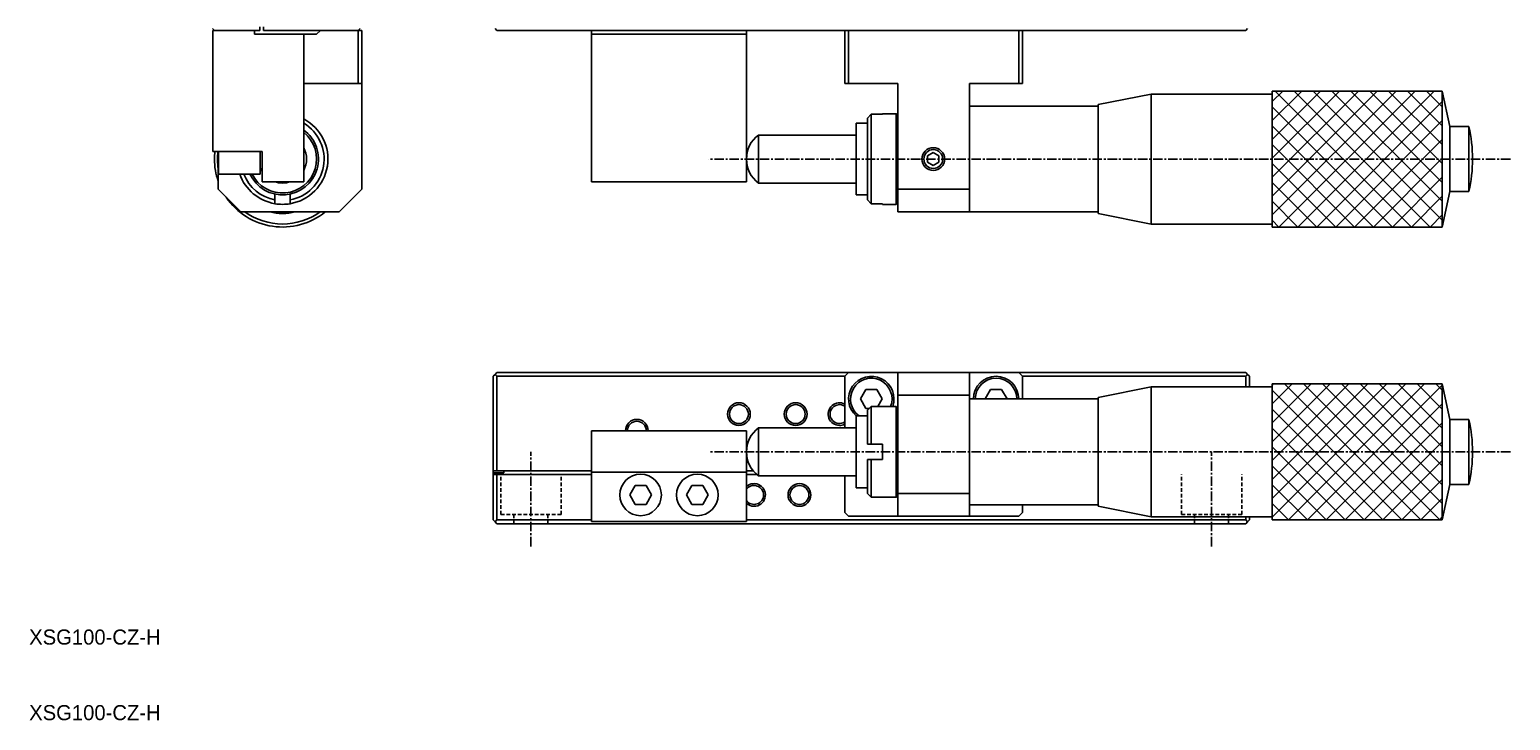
# Model space of a CAD drawing. Extents: x 10 to 385, y 10 to 254.
# Drawn here: x 10.1 to 205.8, y 10 to 101.4 of the extents above; entities that cross this region are included whole.
import ezdxf

# ---------------------------------------------------------------- set-up
doc = ezdxf.new("R2010")
doc.units = 0
doc.linetypes.add('CENTER', pattern=[2, 1.25, -0.25, 0.25, -0.25])
doc.linetypes.add('DASHED', pattern=[0.75, 0.5, -0.25])
doc.layers.get('0').update_dxf_attribs({"linetype": 'CONTINUOUS'})
doc.layers.add('CENTER', color=1, linetype='CENTER')
doc.styles.get("Standard").update_dxf_attribs({"font": 'FG教科書体NT-M'})

msp = doc.modelspace()

# ---------------------------------------------------------------- linework, layer by layer
at = {"color": 7, "linetype": 'CONTINUOUS'}
for p, q in [((34.5, 101.25), (34.25, 101.5)), ((34.3, 85.25), (34.3, 101.25)), ((34.3, 101.25), (34.5, 101.25)), ((40.5, 101.25), (34.5, 101.25)), ((39.8, 100.75), (39.8, 101.25)), ((46.3, 100.75), (39.8, 100.75)), ((40.5, 101.75), (40.5, 101.25)), ((41, 101.25), (41, 101.75)), ((53.5, 101.25), (41, 101.25)), ((46.3, 100.75), (46.3, 81.25)), ((48, 100.75), (46.3, 100.75)), ((48.5, 101.25), (48, 100.75)), ((53.75, 101.5), (53.5, 101.25)), ((53.5, 94.25), (53.5, 101.25)), ((53.5, 101.25), (54, 101.25)), ((54, 101.25), (54, 94.25)), ((71.594929, 101.5), (71.844929, 101.25)), ((117.844929, 101.25), (71.844929, 101.25)), ((84.344929, 100.75), (84.344929, 101.25)), ((104.844929, 100.75), (84.344929, 100.75)), ((84.344929, 100.75), (84.344929, 81.25)), ((104.844929, 101.25), (104.844929, 100.75)), ((104.844929, 81.25), (104.844929, 100.75)), ((117.844929, 94.25), (117.844929, 101.25)), ((117.844929, 101.25), (118.344929, 101.25)), ((118.344929, 101.25), (118.344929, 94.25)), ((118.344929, 101.25), (140.844929, 101.25)), ((140.844929, 94.25), (140.844929, 101.25)), ((140.844929, 101.25), (141.344929, 101.25)), ((141.344929, 101.25), (141.344929, 94.25)), ((170.844929, 101.25), (141.344929, 101.25)), ((170.844929, 101.25), (171.094929, 101.5)), ((46.3, 94.25), (53.5, 94.25)), ((54, 94.25), (53.5, 94.25)), ((54, 94.25), (54, 80.25)), ((118.344929, 94.25), (117.844929, 94.25)), ((118.344929, 94.25), (124.844929, 94.25)), ((124.844929, 94.25), (124.844929, 80.25)), ((134.344929, 80.25), (134.344929, 94.25)), ((134.344929, 94.25), (140.844929, 94.25)), ((141.344929, 94.25), (140.844929, 94.25)), ((158.344929, 92.85), (151.344929, 91.45)), ((158.344929, 75.65), (158.344929, 92.85)), ((174.344929, 92.85), (158.344929, 92.85)), ((174.344929, 93.25), (196.844929, 93.25)), ((174.344929, 75.25), (174.344929, 93.25)), ((197.844929, 88.55), (196.844929, 93.25)), ((196.844929, 93.25), (196.844929, 75.25)), ((120.844929, 89.658327), (121.344929, 90.16608)), ((121.344929, 90.16608), (121.344929, 78.33392)), ((121.344929, 90.16608), (122.844929, 90.16608)), ((122.844929, 90.16608), (122.844929, 90.25)), ((124.644929, 90.25), (122.844929, 90.25)), ((124.644929, 78.25), (124.644929, 90.25)), ((124.844929, 90.05), (124.644929, 90.25)), ((151.344929, 91.25), (134.344929, 91.25)), ((151.344929, 77.05), (151.344929, 91.45)), ((119.344929, 79.5), (119.344929, 89)), ((120.844929, 89), (119.344929, 89)), ((120.844929, 78.841673), (120.844929, 89.658327)), ((197.844929, 79.95), (197.844929, 88.55)), ((200.344929, 88.55), (197.844929, 88.55)), ((200.344929, 88.55), (200.344929, 79.95)), ((106.412109, 87.425), (106.412109, 81.075)), ((119.344929, 87.425), (106.412109, 87.425)), ((34.3, 85.25), (40.8, 85.25)), ((35, 80.25), (35, 85.25)), ((35.05, 85.25), (35.05, 82.25)), ((40.55, 82.25), (40.55, 85.25)), ((40.8, 85.25), (40.8, 81.25)), ((128.794929, 84.683013), (129.544929, 85.116025)), ((128.794929, 83.816987), (128.794929, 84.683013)), ((129.544929, 85.116025), (130.294929, 84.683013)), ((130.294929, 84.683013), (130.294929, 83.816987)), ((35.05, 82.25), (40.55, 82.25)), ((129.544929, 83.383975), (128.794929, 83.816987)), ((130.294929, 83.816987), (129.544929, 83.383975)), ((46.3, 81.25), (40.8, 81.25)), ((104.844929, 81.25), (84.344929, 81.25)), ((106.412109, 81.075), (119.344929, 81.075)), ((35, 80.25), (38, 77.25)), ((42.5, 79.606456), (42.5, 78.841673)), ((42.5, 78.841673), (42.5, 78.33392)), ((44.5, 78.841673), (44.5, 79.606456)), ((44.5, 78.33392), (44.5, 78.841673)), ((51, 77.25), (54, 80.25)), ((119.344929, 79.5), (120.844929, 79.5)), ((121.344929, 78.33392), (120.844929, 78.841673)), ((122.844929, 78.33392), (121.344929, 78.33392)), ((122.844929, 78.25), (122.844929, 78.33392)), ((124.644929, 78.25), (124.844929, 78.45)), ((124.844929, 80.25), (134.344929, 80.25)), ((124.844929, 77.25), (124.844929, 80.25)), ((134.344929, 80.25), (134.344929, 77.25)), ((196.844929, 75.25), (197.844929, 79.95)), ((197.844929, 79.95), (200.344929, 79.95)), ((51, 77.25), (38, 77.25)), ((122.844929, 78.25), (124.644929, 78.25)), ((134.344929, 77.25), (124.844929, 77.25)), ((134.344929, 77.25), (151.344929, 77.25)), ((151.344929, 77.05), (158.344929, 75.65)), ((158.344929, 75.65), (174.344929, 75.65)), ((196.844929, 75.25), (174.344929, 75.25)), ((71.344929, 55.5), (71.594929, 55.75)), ((71.344929, 43), (71.344929, 55.5)), ((71.594929, 55.75), (71.844929, 56)), ((71.594929, 55.75), (71.844929, 55.5)), ((71.844929, 56), (118.344929, 56)), ((71.844929, 55.5), (71.844929, 43)), ((117.844929, 55.5), (71.844929, 55.5)), ((118.344929, 56), (117.844929, 55.5)), ((117.844929, 48.675), (117.844929, 55.5)), ((118.344929, 56), (124.844929, 56)), ((124.844929, 56), (134.344929, 56)), ((124.844929, 53), (124.844929, 56)), ((134.344929, 56), (134.344929, 53)), ((134.344929, 56), (140.844929, 56)), ((141.344929, 55.5), (140.844929, 56)), ((140.844929, 56), (170.844929, 56)), ((141.344929, 55.5), (141.344929, 52.5)), ((170.844929, 55.5), (141.344929, 55.5)), ((170.844929, 56), (171.094929, 55.75)), ((170.844929, 55.5), (171.094929, 55.75)), ((170.844929, 54.1), (170.844929, 55.5)), ((171.094929, 55.75), (171.344929, 55.5)), ((171.344929, 55.5), (171.344929, 54.1)), ((119.901554, 52.5), (120.623242, 53.75)), ((120.623242, 53.75), (119.901554, 52.5)), ((120.623242, 53.75), (122.066617, 53.75)), ((122.066617, 53.75), (120.623242, 53.75)), ((122.066617, 53.75), (122.788305, 52.5)), ((122.788305, 52.5), (122.066617, 53.75)), ((134.344929, 53), (124.844929, 53)), ((124.844929, 53), (124.844929, 40)), ((134.344929, 45.5), (134.344929, 53)), ((136.401554, 52.5), (137.123242, 53.75)), ((137.123242, 53.75), (136.401554, 52.5)), ((137.123242, 53.75), (138.566617, 53.75)), ((138.566617, 53.75), (137.123242, 53.75)), ((138.566617, 53.75), (139.288305, 52.5)), ((139.288305, 52.5), (138.566617, 53.75)), ((158.344929, 54.1), (151.344929, 52.7)), ((158.344929, 36.9), (158.344929, 54.1)), ((174.344929, 54.1), (158.344929, 54.1)), ((174.344929, 54.5), (196.844929, 54.5)), ((174.344929, 36.5), (174.344929, 54.5)), ((196.844929, 45.5), (196.844929, 54.5)), ((197.844929, 49.8), (196.844929, 54.5)), ((196.844929, 54.5), (196.844929, 36.5)), ((120.623242, 51.25), (119.901554, 52.5)), ((121.094929, 51.25), (120.623242, 51.25)), ((121.344929, 51.5), (120.844929, 51)), ((120.844929, 46.5), (120.844929, 51)), ((121.344929, 51.5), (121.344929, 46.5)), ((124.644929, 51.5), (121.344929, 51.5)), ((122.788305, 52.5), (122.210955, 51.5)), ((124.644929, 39.5), (124.644929, 51.5)), ((124.844929, 51.3), (124.644929, 51.5)), ((151.344929, 52.5), (134.344929, 52.5)), ((151.344929, 38.3), (151.344929, 52.7)), ((119.344929, 40.75), (119.344929, 50.25)), ((120.84491, 50.25), (119.344929, 50.25)), ((197.844929, 45.5), (197.844929, 49.8)), ((200.344929, 49.8), (197.844929, 49.8)), ((200.344929, 49.8), (200.344929, 41.2)), ((104.844929, 48.3), (84.344929, 48.3)), ((84.344929, 48.3), (84.344929, 42.8)), ((104.844929, 42.8), (104.844929, 48.3)), ((106.412109, 48.675), (106.412109, 45.5)), ((119.344929, 48.675), (106.412109, 48.675)), ((106.412109, 45.5), (106.412109, 42.325)), ((121.344929, 46.5), (120.844929, 46.5)), ((122.844929, 46.5), (121.344929, 46.5)), ((122.844929, 44.5), (122.844929, 46.5)), ((134.344929, 40), (134.344929, 45.5)), ((197.844929, 41.2), (197.844929, 45.5)), ((120.844929, 40), (120.844929, 44.5)), ((120.844929, 44.5), (121.344929, 44.5)), ((121.344929, 44.5), (121.344929, 39.5)), ((121.344929, 44.5), (122.844929, 44.5)), ((71.844929, 43), (71.344929, 43)), ((71.344929, 43), (71.344929, 42.75)), ((71.344929, 42.75), (72.744929, 42.75)), ((71.344929, 42.5), (71.344929, 42.75)), ((71.344929, 36.5), (71.344929, 42.5)), ((71.344929, 42.5), (71.844929, 42.5)), ((71.844929, 43), (84.344929, 43)), ((71.844929, 42.5), (71.844929, 36.5)), ((84.344929, 42.5), (71.844929, 42.5)), ((72.744929, 43), (72.744929, 42.75)), ((84.344929, 42.8), (104.844929, 42.8)), ((84.344929, 36.3), (84.344929, 42.8)), ((104.844929, 43), (105.722587, 43)), ((104.844929, 42.8), (104.844929, 36.3)), ((106.199334, 42.5), (104.844929, 42.5)), ((106.412109, 42.325), (119.344929, 42.325)), ((117.844929, 37.5), (117.844929, 42.325)), ((196.844929, 36.5), (197.844929, 41.2)), ((197.844929, 41.2), (200.344929, 41.2)), ((89.401554, 39.8), (90.123242, 41.05)), ((90.123242, 41.05), (89.401554, 39.8)), ((90.123242, 38.55), (89.401554, 39.8)), ((90.123242, 41.05), (91.566617, 41.05)), ((91.566617, 41.05), (90.123242, 41.05)), ((91.566617, 41.05), (92.288305, 39.8)), ((92.288305, 39.8), (91.566617, 41.05)), ((92.288305, 39.8), (91.566617, 38.55)), ((96.901554, 39.8), (97.623242, 41.05)), ((97.623242, 41.05), (96.901554, 39.8)), ((97.623242, 38.55), (96.901554, 39.8)), ((97.623242, 41.05), (99.066617, 41.05)), ((99.066617, 41.05), (97.623242, 41.05)), ((99.066617, 41.05), (99.788305, 39.8)), ((99.788305, 39.8), (99.066617, 41.05)), ((99.788305, 39.8), (99.066617, 38.55)), ((119.344929, 40.75), (120.84491, 40.75)), ((120.844929, 40), (121.344929, 39.5)), ((121.344929, 39.5), (124.644929, 39.5)), ((124.644929, 39.5), (124.844929, 39.7)), ((124.844929, 40), (134.344929, 40)), ((124.844929, 37), (124.844929, 40)), ((134.344929, 40), (134.344929, 37)), ((91.566617, 38.55), (90.123242, 38.55)), ((99.066617, 38.55), (97.623242, 38.55)), ((117.844929, 37.5), (118.344929, 37)), ((134.344929, 38.5), (151.344929, 38.5)), ((140.844929, 37), (141.344929, 37.5)), ((141.344929, 38.5), (141.344929, 37.5)), ((151.344929, 38.3), (158.344929, 36.9)), ((71.594929, 36.25), (71.344929, 36.5)), ((71.844929, 36.5), (71.594929, 36.25)), ((71.844929, 36), (71.594929, 36.25)), ((71.844929, 36.5), (84.344929, 36.5)), ((170.844929, 36), (71.844929, 36)), ((104.844929, 36.3), (84.344929, 36.3)), ((104.844929, 36.5), (170.844929, 36.5)), ((124.844929, 37), (118.344929, 37)), ((134.344929, 37), (124.844929, 37)), ((140.844929, 37), (134.344929, 37)), ((158.344929, 36.9), (174.344929, 36.9)), ((170.844929, 36.5), (170.844929, 36.9)), ((171.094929, 36.25), (170.844929, 36.5)), ((171.094929, 36.25), (170.844929, 36)), ((171.344929, 36.5), (171.094929, 36.25)), ((171.344929, 36.9), (171.344929, 36.5)), ((196.844929, 36.5), (174.344929, 36.5))]:
    msp.add_line(p, q, dxfattribs=at)
at = {"color": 3, "linetype": 'CONTINUOUS'}
for p, q in [((174.344929, 93.25), (174.344929, 75.25)), ((196.844929, 93.25), (174.344929, 93.25)), ((174.344929, 91.844929), (175.75, 93.25)), ((174.344929, 89.344929), (178.25, 93.25)), ((174.344929, 86.844929), (180.75, 93.25)), ((174.344929, 84.344929), (183.25, 93.25)), ((174.344929, 81.844929), (185.75, 93.25)), ((174.344929, 79.344929), (188.25, 93.25)), ((174.344929, 76.844929), (190.75, 93.25)), ((174.75, 93.25), (192.75, 75.25)), ((175.25, 75.25), (193.25, 93.25)), ((177.25, 93.25), (195.25, 75.25)), ((177.75, 75.25), (195.75, 93.25)), ((179.75, 93.25), (196.844929, 76.155071)), ((182.25, 93.25), (196.844929, 78.655071)), ((184.75, 93.25), (196.844929, 81.155071)), ((187.25, 93.25), (196.844929, 83.655071)), ((189.75, 93.25), (196.844929, 86.155071)), ((192.25, 93.25), (196.844929, 88.655071)), ((194.75, 93.25), (196.844929, 91.155071)), ((196.844929, 75.25), (196.844929, 93.25)), ((174.344929, 91.155071), (190.25, 75.25)), ((180.25, 75.25), (196.844929, 91.844929)), ((174.344929, 88.655071), (187.75, 75.25)), ((182.75, 75.25), (196.844929, 89.344929)), ((174.344929, 86.155071), (185.25, 75.25)), ((185.25, 75.25), (196.844929, 86.844929)), ((187.75, 75.25), (196.844929, 84.344929)), ((174.344929, 83.655071), (182.75, 75.25)), ((174.344929, 81.155071), (180.25, 75.25)), ((190.25, 75.25), (196.844929, 81.844929)), ((174.344929, 78.655071), (177.75, 75.25)), ((192.75, 75.25), (196.844929, 79.344929)), ((195.25, 75.25), (196.844929, 76.844929)), ((174.344929, 76.155071), (175.25, 75.25)), ((174.344929, 75.25), (196.844929, 75.25)), ((174.344929, 54.5), (174.344929, 36.5)), ((196.844929, 54.5), (174.344929, 54.5)), ((174.344929, 54.344929), (174.5, 54.5)), ((174.344929, 51.844929), (177, 54.5)), ((174.344929, 49.344929), (179.5, 54.5)), ((174.344929, 46.844929), (182, 54.5)), ((174.344929, 44.344929), (184.5, 54.5)), ((174.344929, 41.844929), (187, 54.5)), ((174.344929, 39.344929), (189.5, 54.5)), ((174.344929, 36.844929), (192, 54.5)), ((174.344929, 53.655071), (191.5, 36.5)), ((176, 54.5), (194, 36.5)), ((176.5, 36.5), (194.5, 54.5)), ((178.5, 54.5), (196.5, 36.5)), ((179, 36.5), (196.844929, 54.344929)), ((181, 54.5), (196.844929, 38.655071)), ((183.5, 54.5), (196.844929, 41.155071)), ((186, 54.5), (196.844929, 43.655071)), ((188.5, 54.5), (196.844929, 46.155071)), ((191, 54.5), (196.844929, 48.655071)), ((193.5, 54.5), (196.844929, 51.155071)), ((196, 54.5), (196.844929, 53.655071)), ((174.344929, 51.155071), (189, 36.5)), ((181.5, 36.5), (196.844929, 51.844929)), ((184, 36.5), (196.844929, 49.344929)), ((174.344929, 48.655071), (186.5, 36.5)), ((174.344929, 46.155071), (184, 36.5)), ((186.5, 36.5), (196.844929, 46.844929)), ((196.844929, 36.5), (196.844929, 45.5)), ((174.344929, 43.655071), (181.5, 36.5)), ((189, 36.5), (196.844929, 44.344929)), ((174.344929, 41.155071), (179, 36.5)), ((191.5, 36.5), (196.844929, 41.844929)), ((194, 36.5), (196.844929, 39.344929)), ((174.344929, 38.655071), (176.5, 36.5)), ((174.344929, 36.5), (196.844929, 36.5)), ((196.5, 36.5), (196.844929, 36.844929))]:
    msp.add_line(p, q, dxfattribs=at)
at = {"color": 3, "linetype": 'DASHED'}
for p, q in [((72.344929, 37.2), (72.344929, 42.5)), ((80.344929, 37.2), (80.344929, 42.5)), ((162.344929, 37.2), (162.344929, 42.5)), ((170.344929, 37.2), (170.344929, 42.5)), ((80.344929, 37.2), (72.344929, 37.2)), ((74.094929, 36), (74.094929, 37.2)), ((78.594929, 36), (78.594929, 37.2)), ((170.344929, 37.2), (162.344929, 37.2)), ((164.094929, 36), (164.094929, 37.2)), ((168.594929, 36), (168.594929, 37.2))]:
    msp.add_line(p, q, dxfattribs=at)
at = {"color": 3, "linetype": 'CONTINUOUS'}
for centre in [(129.544929, 84.25), (103.844929, 50.5), (111.344929, 50.5), (111.844929, 39.8)]:
    msp.add_circle(centre, 1.5, dxfattribs=at)
at = {"color": 7, "linetype": 'CONTINUOUS'}
for centre, radius in [((129.544929, 84.25), 1.25), ((103.844929, 50.5), 1.25), ((111.344929, 50.5), 1.25), ((90.844929, 39.8), 2.75), ((98.344929, 39.8), 2.75), ((111.844929, 39.8), 1.25)]:
    msp.add_circle(centre, radius, dxfattribs=at)
for centre, radius, start, end in [((43.5, 84.25), 6, 279.594068, 62.181861), ((43.5, 84.25), 5.5, 280.475682, 59.396705), ((182.104929, 84.25), 18.74, 0, 13.265029), ((43.5, 84.25), 4.75, 204.901062, 53.880332), ((108.845086, 84.25), 4, 127.462651, 232.537349), ((43.5, 84.25), 9, 173.62063, 180), ((43.5, 84.25), 9, 180, 199.188136), ((43.5, 84.25), 8.6, 173.322595, 188.746013), ((43.5, 84.25), 3.175, 331.871172, 28.128828), ((182.104929, 84.25), 18.74, 346.734971, 0), ((43.5, 84.25), 6, 199.471221, 260.405932), ((43.5, 84.25), 5.5, 201.323686, 259.524318), ((43.5, 84.25), 3.175, 201.699801, 211.745484), ((43.5, 84.25), 3.175, 250.888268, 270), ((43.5, 84.25), 3.175, 270, 289.111732), ((43.5, 84.25), 9, 214.140689, 308.942441), ((43.5, 84.25), 6, 260.405932, 279.594068), ((43.5, 84.25), 8.6, 234.484016, 305.515984), ((43.5, 84.25), 7.2, 256.463797, 283.536203), ((121.344929, 52.5), 3, 340.528779, 228.590378), ((121.344929, 52.5), 2.75, 338.676314, 234.903199), ((137.844929, 52.5), 3, 0, 180), ((137.844929, 52.5), 2.75, 0, 180), ((117.144929, 50.5), 1.25, 55.944202, 304.055798), ((90.344929, 48.3), 1.25, 0, 180), ((182.104929, 45.5), 18.74, 0, 13.265029), ((108.845086, 45.5), 4, 127.462651, 232.537349), ((182.104929, 45.5), 18.74, 346.734971, 0), ((105.844929, 39.8), 1.25, 0, 143.130102), ((105.844929, 39.8), 1.25, 216.869898, 0)]:
    msp.add_arc(centre, radius, start, end, dxfattribs=at)
at = {"color": 3, "linetype": 'CONTINUOUS'}
for centre, radius, start, end in [((43.5, 84.25), 4.5, 206.3878, 51.521405), ((117.144929, 50.5), 1.5, 62.181861, 270), ((90.344929, 48.3), 1.5, 0, 180), ((117.144929, 50.5), 1.5, 270, 297.818139), ((105.844929, 39.8), 1.5, 270, 131.810315), ((105.844929, 39.8), 1.5, 228.189685, 270)]:
    msp.add_arc(centre, radius, start, end, dxfattribs=at)
at = {"layer": 'CENTER', "color": 1, "linetype": 'CENTER'}
for p, q in [((205.844929, 84.25), (99.844929, 84.25)), ((76.344929, 33), (76.344929, 45.5)), ((205.844929, 45.5), (99.845086, 45.5)), ((166.344929, 33), (166.344929, 45.5))]:
    msp.add_line(p, q, dxfattribs=at)

# ---------------------------------------------------------------- texts
at = {"color": 7, "linetype": 'CONTINUOUS'}
for p in [(10, 20), (10, 10)]:
    msp.add_text('XSG100-CZ-H', height=2, dxfattribs=at).set_placement(p)

doc.saveas('drawing.dxf')
